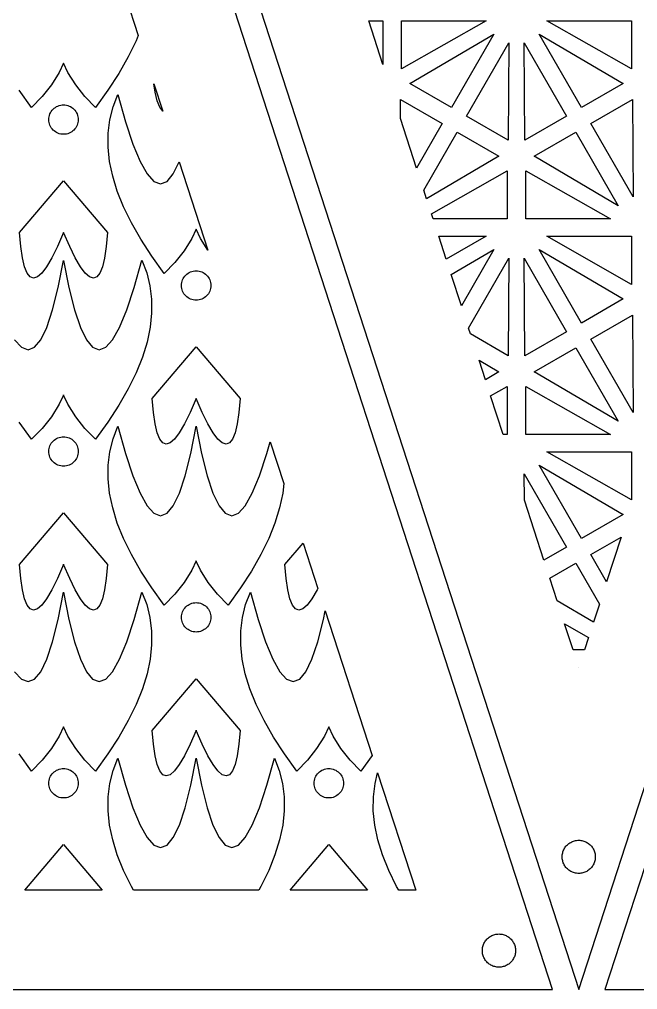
# Model space of a CAD drawing. Header units: metres. Extents: x 20 to 1108, y 20 to 251.
# Drawn here: x 887.2 to 961.8, y 20 to 137 of the extents above; entities that cross this region are included whole.
import ezdxf

# ---------------------------------------------------------------- set-up
doc = ezdxf.new("R2010")
doc.units = ezdxf.units.M

msp = doc.modelspace()

# ---------------------------------------------------------------- linework, layer by layer
for p, q in [((951.544, 20), (876.544, 250.826)), ((879.698, 250.826), (954.698, 20.0001)), ((954.698, 20.0001), (1029.7, 250.826)), ((1032.85, 250.826), (957.853, 20)), ((899.692, 140.751), (901.56, 135.003)), ((929.369, 136.786), (931.082, 136.786)), ((931.082, 131.518), (929.369, 136.786)), ((931.082, 136.786), (931.082, 131.518)), ((933.314, 136.786), (943.542, 136.786)), ((943.542, 136.786), (933.314, 130.992)), ((933.314, 130.992), (933.314, 136.786)), ((950.855, 136.786), (961.082, 136.786)), ((961.082, 130.992), (950.855, 136.786)), ((961.082, 136.786), (961.082, 130.992)), ((901.56, 135.003), (901.302, 134.359)), ((934.329, 129.234), (944.462, 135.193)), ((944.462, 135.193), (939.348, 126.336)), ((949.935, 135.193), (960.066, 129.234)), ((955.048, 126.336), (949.935, 135.193)), ((901.302, 134.359), (900.358, 132.43)), ((941.165, 125.287), (946.278, 134.145)), ((946.278, 134.145), (946.183, 122.392)), ((948.118, 134.145), (953.232, 125.287)), ((948.214, 122.392), (948.118, 134.145)), ((900.358, 132.43), (899.225, 130.448)), ((892.539, 131.667), (892.011, 130.561)), ((892.543, 131.674), (892.539, 131.682)), ((892.539, 131.682), (892.539, 131.667)), ((892.548, 131.685), (892.543, 131.674)), ((892.548, 131.664), (892.548, 131.685)), ((893.076, 130.561), (892.548, 131.664)), ((892.011, 130.561), (891.08, 129.064)), ((894.007, 129.065), (893.076, 130.561)), ((899.225, 130.448), (897.9, 128.414)), ((891.08, 129.064), (889.975, 127.654)), ((895.112, 127.654), (894.007, 129.065)), ((903.597, 128.193), (903.452, 129.178)), ((903.452, 129.178), (904.515, 125.909)), ((939.348, 126.336), (934.329, 129.234)), ((960.066, 129.234), (955.048, 126.336)), ((888.698, 126.333), (887.186, 128.415)), ((889.975, 127.654), (888.698, 126.333)), ((896.39, 126.333), (895.112, 127.654)), ((897.9, 128.414), (896.39, 126.333)), ((898.514, 126.412), (899.089, 127.914)), ((899.089, 127.914), (900.009, 124.625)), ((903.852, 127.123), (903.597, 128.193)), ((891.42, 126.244), (891.559, 126.347)), ((891.559, 126.347), (891.708, 126.437)), ((891.708, 126.437), (891.865, 126.511)), ((891.865, 126.511), (892.029, 126.57)), ((892.029, 126.57), (892.199, 126.613)), ((892.199, 126.613), (892.37, 126.638)), ((892.37, 126.638), (892.544, 126.647)), ((892.544, 126.647), (892.718, 126.638)), ((892.718, 126.638), (892.89, 126.613)), ((892.89, 126.613), (893.059, 126.57)), ((893.059, 126.57), (893.222, 126.511)), ((893.222, 126.511), (893.379, 126.437)), ((893.379, 126.437), (893.529, 126.347)), ((893.529, 126.347), (893.668, 126.244)), ((898.125, 124.845), (898.514, 126.412)), ((904.158, 126.36), (903.852, 127.123)), ((904.515, 125.909), (904.158, 126.36)), ((933.195, 125.013), (933.214, 127.3)), ((933.214, 127.3), (938.231, 124.403)), ((956.164, 124.403), (961.183, 127.3)), ((961.183, 127.3), (961.278, 115.547)), ((890.779, 125.048), (890.806, 125.22)), ((890.806, 125.22), (890.848, 125.388)), ((890.848, 125.388), (890.906, 125.552)), ((890.906, 125.552), (890.98, 125.709)), ((890.98, 125.709), (891.069, 125.858)), ((891.069, 125.858), (891.174, 125.999)), ((891.174, 125.999), (891.29, 126.127)), ((891.29, 126.127), (891.42, 126.244)), ((893.668, 126.244), (893.797, 126.127)), ((893.797, 126.127), (893.914, 125.999)), ((893.914, 125.999), (894.018, 125.858)), ((894.018, 125.858), (894.106, 125.709)), ((894.106, 125.709), (894.182, 125.552)), ((894.182, 125.552), (894.24, 125.388)), ((894.24, 125.388), (894.282, 125.219)), ((894.282, 125.219), (894.309, 125.047)), ((946.183, 122.392), (941.165, 125.287)), ((953.232, 125.287), (948.214, 122.392)), ((890.771, 124.874), (890.779, 125.048)), ((890.779, 124.7), (890.771, 124.874)), ((890.805, 124.528), (890.779, 124.7)), ((890.848, 124.359), (890.805, 124.528)), ((890.906, 124.196), (890.848, 124.359)), ((890.98, 124.037), (890.906, 124.196)), ((891.069, 123.889), (890.98, 124.037)), ((894.106, 124.037), (894.017, 123.888)), ((894.182, 124.195), (894.106, 124.037)), ((894.24, 124.359), (894.182, 124.195)), ((894.282, 124.527), (894.24, 124.359)), ((894.308, 124.699), (894.282, 124.527)), ((894.316, 124.874), (894.308, 124.699)), ((894.309, 125.047), (894.316, 124.874)), ((897.926, 123.228), (898.125, 124.845)), ((900.009, 124.625), (900.907, 121.925)), ((935.136, 119.041), (933.195, 125.013)), ((938.231, 124.403), (935.136, 119.041)), ((961.278, 115.547), (956.164, 124.403)), ((891.174, 123.749), (891.069, 123.889)), ((891.29, 123.62), (891.174, 123.749)), ((891.42, 123.503), (891.29, 123.62)), ((891.559, 123.4), (891.42, 123.503)), ((891.708, 123.31), (891.559, 123.4)), ((891.865, 123.235), (891.708, 123.31)), ((892.029, 123.177), (891.865, 123.235)), ((892.197, 123.135), (892.029, 123.177)), ((892.37, 123.11), (892.197, 123.135)), ((892.544, 123.101), (892.37, 123.11)), ((892.717, 123.109), (892.544, 123.101)), ((892.889, 123.135), (892.717, 123.109)), ((893.059, 123.177), (892.889, 123.135)), ((893.222, 123.235), (893.059, 123.177)), ((893.379, 123.31), (893.222, 123.235)), ((893.529, 123.4), (893.379, 123.31)), ((893.668, 123.503), (893.529, 123.4)), ((893.797, 123.619), (893.668, 123.503)), ((893.914, 123.749), (893.797, 123.619)), ((894.017, 123.888), (893.914, 123.749)), ((897.917, 121.558), (897.926, 123.228)), ((936.008, 116.357), (940.049, 123.355)), ((940.049, 123.355), (945.066, 120.457)), ((949.33, 120.457), (954.349, 123.355)), ((954.349, 123.355), (959.462, 114.497)), ((900.907, 121.925), (901.78, 119.825)), ((898.1, 119.836), (897.917, 121.558)), ((898.471, 118.063), (898.1, 119.836)), ((901.78, 119.825), (902.63, 118.324)), ((905.788, 118.324), (906.5, 119.797)), ((906.5, 119.797), (909.967, 109.129)), ((945.066, 120.457), (936.343, 115.325)), ((959.462, 114.497), (949.33, 120.457)), ((902.63, 118.324), (903.455, 117.424)), ((905.035, 117.424), (905.788, 118.324)), ((936.932, 113.515), (946.082, 118.698)), ((946.082, 118.698), (946.082, 112.904)), ((948.314, 112.904), (948.314, 118.698)), ((948.314, 118.698), (958.542, 112.904)), ((887.248, 111.249), (892.544, 117.475)), ((892.544, 117.475), (897.839, 111.249)), ((899.033, 116.238), (898.471, 118.063)), ((903.455, 117.424), (904.258, 117.123)), ((904.258, 117.123), (905.035, 117.424)), ((899.785, 114.359), (899.033, 116.238)), ((936.343, 115.325), (936.008, 116.357)), ((900.729, 112.431), (899.785, 114.359)), ((937.129, 112.904), (936.932, 113.515)), ((901.862, 110.448), (900.729, 112.431)), ((946.082, 112.904), (937.129, 112.904)), ((958.542, 112.904), (948.314, 112.904)), ((887.395, 109.568), (887.248, 111.249)), ((892.539, 111.249), (891.805, 109.569)), ((892.543, 111.259), (892.539, 111.268)), ((892.539, 111.268), (892.539, 111.249)), ((892.548, 111.269), (892.543, 111.259)), ((892.548, 111.248), (892.548, 111.269)), ((893.283, 109.569), (892.548, 111.248)), ((897.839, 111.249), (897.691, 109.568)), ((908.539, 111.668), (908.011, 110.561)), ((908.543, 111.674), (908.539, 111.682)), ((908.539, 111.682), (908.539, 111.668)), ((908.548, 111.686), (908.543, 111.674)), ((908.548, 111.664), (908.548, 111.686)), ((909.076, 110.561), (908.548, 111.664)), ((903.186, 108.415), (901.862, 110.448)), ((908.011, 110.561), (907.08, 109.063)), ((909.967, 109.129), (909.076, 110.561)), ((937.812, 110.807), (943.542, 110.807)), ((938.702, 108.065), (937.812, 110.807)), ((943.542, 110.807), (938.702, 108.065)), ((950.855, 110.807), (961.082, 110.807)), ((961.082, 105.012), (950.855, 110.807)), ((961.082, 110.807), (961.082, 105.012)), ((887.597, 108.193), (887.395, 109.568)), ((891.805, 109.569), (891.123, 108.194)), ((893.965, 108.194), (893.283, 109.569)), ((897.691, 109.568), (897.49, 108.192)), ((907.08, 109.063), (905.975, 107.653)), ((939.313, 106.185), (944.462, 109.213)), ((944.462, 109.213), (940.537, 102.415)), ((949.935, 109.213), (960.066, 103.252)), ((955.048, 100.356), (949.935, 109.213)), ((887.852, 107.123), (887.597, 108.193)), ((891.123, 108.194), (890.494, 107.123)), ((891.894, 104.625), (892.544, 107.904)), ((892.544, 107.904), (893.193, 104.626)), ((894.593, 107.124), (893.965, 108.194)), ((897.49, 108.192), (897.235, 107.122)), ((901.079, 104.625), (901.998, 107.914)), ((901.998, 107.914), (902.573, 106.411)), ((904.698, 106.333), (903.186, 108.415)), ((905.975, 107.653), (904.698, 106.333)), ((941.41, 99.7306), (946.278, 108.163)), ((946.278, 108.163), (946.183, 96.4103)), ((948.118, 108.163), (953.232, 99.3068)), ((948.214, 96.4103), (948.118, 108.163)), ((888.159, 106.36), (887.852, 107.123)), ((890.494, 107.123), (889.92, 106.36)), ((895.167, 106.36), (894.593, 107.124)), ((897.235, 107.122), (896.929, 106.36)), ((907.559, 106.347), (907.708, 106.437)), ((907.708, 106.437), (907.865, 106.511)), ((907.865, 106.511), (908.029, 106.57)), ((908.029, 106.57), (908.198, 106.612)), ((908.198, 106.612), (908.37, 106.639)), ((908.37, 106.639), (908.543, 106.646)), ((908.543, 106.646), (908.718, 106.638)), ((908.718, 106.638), (908.89, 106.612)), ((908.89, 106.612), (909.058, 106.57)), ((909.058, 106.57), (909.222, 106.511)), ((909.222, 106.511), (909.379, 106.437)), ((909.379, 106.437), (909.528, 106.347)), ((888.52, 105.902), (888.159, 106.36)), ((888.933, 105.75), (888.52, 105.902)), ((889.399, 105.902), (888.933, 105.75)), ((889.92, 106.36), (889.399, 105.902)), ((895.688, 105.902), (895.167, 106.36)), ((896.155, 105.75), (895.688, 105.902)), ((896.567, 105.902), (896.155, 105.75)), ((896.929, 106.36), (896.567, 105.902)), ((902.573, 106.411), (902.963, 104.845)), ((906.805, 105.221), (906.848, 105.389)), ((906.848, 105.389), (906.906, 105.552)), ((906.906, 105.552), (906.98, 105.709)), ((906.98, 105.709), (907.069, 105.858)), ((907.069, 105.858), (907.173, 105.998)), ((907.173, 105.998), (907.29, 106.127)), ((907.29, 106.127), (907.419, 106.244)), ((907.419, 106.244), (907.559, 106.347)), ((909.528, 106.347), (909.668, 106.244)), ((909.668, 106.244), (909.797, 106.127)), ((909.797, 106.127), (909.914, 105.998)), ((909.914, 105.998), (910.018, 105.858)), ((910.018, 105.858), (910.106, 105.709)), ((910.106, 105.709), (910.181, 105.552)), ((910.181, 105.552), (910.239, 105.389)), ((910.239, 105.389), (910.282, 105.219)), ((940.537, 102.415), (939.313, 106.185)), ((891.217, 101.925), (891.894, 104.625)), ((893.193, 104.626), (893.871, 101.926)), ((900.181, 101.925), (901.079, 104.625)), ((902.963, 104.845), (903.161, 103.227)), ((906.771, 104.874), (906.779, 105.048)), ((906.779, 104.699), (906.771, 104.874)), ((906.779, 105.048), (906.805, 105.221)), ((906.805, 104.528), (906.779, 104.699)), ((906.848, 104.359), (906.805, 104.528)), ((906.906, 104.195), (906.848, 104.359)), ((906.98, 104.037), (906.906, 104.195)), ((910.181, 104.195), (910.106, 104.037)), ((910.239, 104.359), (910.181, 104.195)), ((910.282, 104.527), (910.239, 104.359)), ((910.282, 105.219), (910.308, 105.047)), ((910.308, 104.699), (910.282, 104.527)), ((910.308, 105.047), (910.316, 104.874)), ((910.316, 104.874), (910.308, 104.699)), ((903.161, 103.227), (903.17, 101.557)), ((907.069, 103.889), (906.98, 104.037)), ((907.173, 103.749), (907.069, 103.889)), ((907.29, 103.62), (907.173, 103.749)), ((907.419, 103.503), (907.29, 103.62)), ((907.559, 103.399), (907.419, 103.503)), ((907.708, 103.31), (907.559, 103.399)), ((907.865, 103.235), (907.708, 103.31)), ((908.029, 103.177), (907.865, 103.235)), ((908.197, 103.135), (908.029, 103.177)), ((908.369, 103.109), (908.197, 103.135)), ((908.543, 103.101), (908.369, 103.109)), ((908.717, 103.109), (908.543, 103.101)), ((908.889, 103.135), (908.717, 103.109)), ((909.058, 103.177), (908.889, 103.135)), ((909.222, 103.235), (909.058, 103.177)), ((909.379, 103.31), (909.222, 103.235)), ((909.528, 103.399), (909.379, 103.31)), ((909.668, 103.503), (909.528, 103.399)), ((909.797, 103.619), (909.668, 103.503)), ((909.914, 103.749), (909.797, 103.619)), ((910.017, 103.888), (909.914, 103.749)), ((910.106, 104.037), (910.017, 103.888)), ((960.066, 103.252), (955.048, 100.356)), ((890.515, 99.8252), (891.217, 101.925)), ((893.871, 101.926), (894.573, 99.8262)), ((899.307, 99.8252), (900.181, 101.925)), ((903.17, 101.557), (902.988, 99.8359)), ((956.164, 98.423), (961.183, 101.319)), ((961.183, 101.319), (961.278, 89.5665)), ((889.788, 98.3242), (890.515, 99.8252)), ((894.573, 99.8262), (895.3, 98.3242)), ((898.457, 98.3242), (899.307, 99.8252)), ((902.988, 99.8359), (902.616, 98.0625)), ((941.636, 99.0343), (941.41, 99.7306)), ((886.63, 98.3242), (887.455, 97.4238)), ((889.035, 97.4238), (889.788, 98.3242)), ((895.3, 98.3242), (896.052, 97.4238)), ((897.632, 97.4238), (898.457, 98.3242)), ((946.183, 96.4103), (941.636, 99.0343)), ((953.232, 99.3068), (948.214, 96.4103)), ((961.278, 89.5665), (956.164, 98.423)), ((887.455, 97.4238), (888.258, 97.123)), ((888.258, 97.123), (889.035, 97.4238)), ((896.052, 97.4238), (896.829, 97.123)), ((896.829, 97.123), (897.632, 97.4238)), ((902.616, 98.0625), (902.055, 96.2373)), ((903.247, 91.249), (908.543, 97.4746)), ((908.543, 97.4746), (913.839, 91.249)), ((949.33, 94.4767), (954.349, 97.3732)), ((954.349, 97.3732), (959.462, 88.5167)), ((902.055, 96.2373), (901.302, 94.3594)), ((942.667, 95.8624), (945.066, 94.4767)), ((943.43, 93.5128), (942.667, 95.8624)), ((901.302, 94.3594), (900.358, 92.4307)), ((945.066, 94.4767), (943.43, 93.5128)), ((959.462, 88.5167), (949.33, 94.4767)), ((900.358, 92.4307), (899.225, 90.4482)), ((944.061, 91.5724), (946.082, 92.7169)), ((946.082, 92.7169), (946.082, 86.923)), ((948.314, 86.923), (948.314, 92.7169)), ((948.314, 92.7169), (958.542, 86.923)), ((892.539, 91.668), (892.011, 90.5605)), ((892.543, 91.6738), (892.539, 91.6816)), ((892.539, 91.6816), (892.539, 91.668)), ((892.548, 91.6855), (892.543, 91.6738)), ((892.548, 91.6641), (892.548, 91.6855)), ((893.076, 90.5605), (892.548, 91.6641)), ((903.395, 89.5684), (903.247, 91.249)), ((908.539, 91.249), (907.805, 89.5693)), ((908.543, 91.2588), (908.539, 91.2676)), ((908.539, 91.2676), (908.539, 91.249)), ((908.548, 91.2686), (908.543, 91.2588)), ((908.548, 91.248), (908.548, 91.2686)), ((909.282, 89.5693), (908.548, 91.248)), ((913.839, 91.249), (913.691, 89.5684)), ((945.571, 86.923), (944.061, 91.5724)), ((892.011, 90.5605), (891.08, 89.0635)), ((894.007, 89.0645), (893.076, 90.5605)), ((899.225, 90.4482), (897.9, 88.4141)), ((891.08, 89.0635), (889.975, 87.6533)), ((895.112, 87.6543), (894.007, 89.0645)), ((903.597, 88.1934), (903.395, 89.5684)), ((907.805, 89.5693), (907.122, 88.1943)), ((909.964, 88.1943), (909.282, 89.5693)), ((913.691, 89.5684), (913.489, 88.1924)), ((888.698, 86.333), (887.186, 88.415)), ((897.9, 88.4141), (896.39, 86.333)), ((898.514, 86.4121), (899.089, 87.9141)), ((899.089, 87.9141), (900.009, 84.625)), ((903.852, 87.123), (903.597, 88.1934)), ((907.122, 88.1943), (906.494, 87.123)), ((907.894, 84.625), (908.543, 87.9043)), ((908.543, 87.9043), (909.192, 84.626)), ((910.593, 87.124), (909.964, 88.1943)), ((913.489, 88.1924), (913.235, 87.1221)), ((889.975, 87.6533), (888.698, 86.333)), ((891.865, 86.5107), (892.029, 86.5703)), ((892.029, 86.5703), (892.199, 86.6123)), ((892.199, 86.6123), (892.37, 86.6387)), ((892.37, 86.6387), (892.544, 86.6465)), ((892.544, 86.6465), (892.718, 86.6377)), ((892.718, 86.6377), (892.89, 86.6123)), ((892.89, 86.6123), (893.059, 86.5703)), ((893.059, 86.5703), (893.222, 86.5107)), ((896.39, 86.333), (895.112, 87.6543)), ((904.158, 86.3604), (903.852, 87.123)), ((906.494, 87.123), (905.92, 86.3604)), ((911.167, 86.3604), (910.593, 87.124)), ((913.235, 87.1221), (912.929, 86.3604)), ((946.082, 86.923), (945.571, 86.923)), ((958.542, 86.923), (948.314, 86.923)), ((890.806, 85.2207), (890.848, 85.3887)), ((890.848, 85.3887), (890.906, 85.5518)), ((890.906, 85.5518), (890.98, 85.709)), ((890.98, 85.709), (891.069, 85.8584)), ((891.069, 85.8584), (891.174, 85.998)), ((891.174, 85.998), (891.29, 86.127)), ((891.29, 86.127), (891.42, 86.2441)), ((891.42, 86.2441), (891.559, 86.3467)), ((891.559, 86.3467), (891.708, 86.4365)), ((891.708, 86.4365), (891.865, 86.5107)), ((893.222, 86.5107), (893.379, 86.4365)), ((893.379, 86.4365), (893.529, 86.3467)), ((893.529, 86.3467), (893.668, 86.2441)), ((893.668, 86.2441), (893.797, 86.127)), ((893.797, 86.127), (893.914, 85.998)), ((893.914, 85.998), (894.018, 85.8584)), ((894.018, 85.8584), (894.106, 85.709)), ((894.106, 85.709), (894.182, 85.5518)), ((894.182, 85.5518), (894.24, 85.3887)), ((894.24, 85.3887), (894.282, 85.2188)), ((898.125, 84.8447), (898.514, 86.4121)), ((904.52, 85.9023), (904.158, 86.3604)), ((904.932, 85.75), (904.52, 85.9023)), ((905.399, 85.9023), (904.932, 85.75)), ((905.92, 86.3604), (905.399, 85.9023)), ((911.687, 85.9023), (911.167, 86.3604)), ((912.155, 85.75), (911.687, 85.9023)), ((912.566, 85.9023), (912.155, 85.75)), ((912.929, 86.3604), (912.566, 85.9023)), ((917.079, 84.625), (917.472, 86.0312)), ((917.472, 86.0312), (919.109, 80.9893)), ((890.771, 84.874), (890.779, 85.0479)), ((890.779, 84.6992), (890.771, 84.874)), ((890.779, 85.0479), (890.806, 85.2207)), ((890.805, 84.5283), (890.779, 84.6992)), ((890.848, 84.3594), (890.805, 84.5283)), ((890.906, 84.1953), (890.848, 84.3594)), ((894.24, 84.3594), (894.182, 84.1953)), ((894.282, 84.5273), (894.24, 84.3594)), ((894.282, 85.2188), (894.309, 85.0469)), ((894.308, 84.6992), (894.282, 84.5273)), ((894.316, 84.874), (894.308, 84.6992)), ((894.309, 85.0469), (894.316, 84.874)), ((897.926, 83.2285), (898.125, 84.8447)), ((900.009, 84.625), (900.907, 81.9248)), ((907.217, 81.9248), (907.894, 84.625)), ((909.192, 84.626), (909.87, 81.9258)), ((916.18, 81.9248), (917.079, 84.625)), ((950.855, 84.8253), (961.082, 84.8253)), ((961.082, 79.0314), (950.855, 84.8253)), ((961.082, 84.8253), (961.082, 79.0314)), ((890.98, 84.0371), (890.906, 84.1953)), ((891.069, 83.8887), (890.98, 84.0371)), ((891.174, 83.749), (891.069, 83.8887)), ((891.29, 83.6201), (891.174, 83.749)), ((891.42, 83.5029), (891.29, 83.6201)), ((891.559, 83.3994), (891.42, 83.5029)), ((891.708, 83.3096), (891.559, 83.3994)), ((891.865, 83.2354), (891.708, 83.3096)), ((892.029, 83.1768), (891.865, 83.2354)), ((892.197, 83.1348), (892.029, 83.1768)), ((892.37, 83.1094), (892.197, 83.1348)), ((892.544, 83.1006), (892.37, 83.1094)), ((892.717, 83.1094), (892.544, 83.1006)), ((892.889, 83.1348), (892.717, 83.1094)), ((893.059, 83.1768), (892.889, 83.1348)), ((893.222, 83.2354), (893.059, 83.1768)), ((893.379, 83.3096), (893.222, 83.2354)), ((893.529, 83.3994), (893.379, 83.3096)), ((893.668, 83.5029), (893.529, 83.3994)), ((893.797, 83.6191), (893.668, 83.5029)), ((893.914, 83.749), (893.797, 83.6191)), ((894.017, 83.8877), (893.914, 83.749)), ((894.106, 84.0371), (894.017, 83.8877)), ((894.182, 84.1953), (894.106, 84.0371)), ((897.917, 81.5576), (897.926, 83.2285)), ((949.935, 83.2325), (960.066, 77.2726)), ((955.048, 74.3741), (949.935, 83.2325)), ((900.907, 81.9248), (901.78, 79.8252)), ((906.514, 79.8252), (907.217, 81.9248)), ((909.87, 81.9258), (910.573, 79.8262)), ((915.307, 79.8252), (916.18, 81.9248)), ((948.145, 79.004), (948.118, 82.1827)), ((948.118, 82.1827), (953.232, 73.3253)), ((898.1, 79.8359), (897.917, 81.5576)), ((919.109, 80.9893), (918.987, 79.8359)), ((898.471, 78.0635), (898.1, 79.8359)), ((901.78, 79.8252), (902.63, 78.3242)), ((905.788, 78.3242), (906.514, 79.8252)), ((910.573, 79.8262), (911.299, 78.3242)), ((914.457, 78.3242), (915.307, 79.8252)), ((918.987, 79.8359), (918.616, 78.0625)), ((950.501, 71.7491), (948.145, 79.004)), ((887.248, 71.249), (892.544, 77.4746)), ((892.544, 77.4746), (897.839, 71.249)), ((899.033, 76.2383), (898.471, 78.0635)), ((902.63, 78.3242), (903.455, 77.4238)), ((903.455, 77.4238), (904.258, 77.123)), ((904.258, 77.123), (905.035, 77.4238)), ((905.035, 77.4238), (905.788, 78.3242)), ((911.299, 78.3242), (912.052, 77.4238)), ((912.052, 77.4238), (912.829, 77.123)), ((912.829, 77.123), (913.632, 77.4238)), ((913.632, 77.4238), (914.457, 78.3242)), ((918.616, 78.0625), (918.054, 76.2373)), ((960.066, 77.2726), (955.048, 74.3741)), ((899.785, 74.3594), (899.033, 76.2383)), ((918.054, 76.2373), (917.302, 74.3594)), ((900.729, 72.4307), (899.785, 74.3594)), ((917.302, 74.3594), (916.357, 72.4307)), ((919.248, 71.249), (921.438, 73.8232)), ((921.438, 73.8232), (923.21, 68.3701)), ((956.164, 72.4425), (959.803, 74.5411)), ((959.803, 74.5411), (958.056, 69.1661)), ((953.232, 73.3253), (950.501, 71.7491)), ((901.862, 70.4482), (900.729, 72.4307)), ((908.539, 71.668), (908.011, 70.5605)), ((908.543, 71.6738), (908.539, 71.6816)), ((908.539, 71.6816), (908.539, 71.668)), ((908.548, 71.6855), (908.543, 71.6738)), ((908.548, 71.6641), (908.548, 71.6855)), ((909.076, 70.5605), (908.548, 71.6641)), ((916.357, 72.4307), (915.225, 70.4482)), ((951.207, 69.5792), (954.349, 71.3937)), ((954.349, 71.3937), (957.184, 66.4825)), ((958.056, 69.1661), (956.164, 72.4425)), ((887.395, 69.5684), (887.248, 71.249)), ((892.539, 71.249), (891.805, 69.5693)), ((892.543, 71.2588), (892.539, 71.2676)), ((892.539, 71.2676), (892.539, 71.249)), ((892.548, 71.2686), (892.543, 71.2588)), ((892.548, 71.248), (892.548, 71.2686)), ((893.283, 69.5693), (892.548, 71.248)), ((897.839, 71.249), (897.691, 69.5684)), ((903.186, 68.415), (901.862, 70.4482)), ((908.011, 70.5605), (907.08, 69.0635)), ((910.007, 69.0645), (909.076, 70.5605)), ((915.225, 70.4482), (913.9, 68.4141)), ((919.395, 69.5684), (919.248, 71.249)), ((887.597, 68.1934), (887.395, 69.5684)), ((891.805, 69.5693), (891.123, 68.1943)), ((893.965, 68.1943), (893.283, 69.5693)), ((897.691, 69.5684), (897.49, 68.1924)), ((907.08, 69.0635), (905.975, 67.6533)), ((911.112, 67.6543), (910.007, 69.0645)), ((919.597, 68.1934), (919.395, 69.5684)), ((952.085, 66.8751), (951.207, 69.5792)), ((887.852, 67.123), (887.597, 68.1934)), ((891.123, 68.1943), (890.494, 67.123)), ((891.894, 64.625), (892.544, 67.9043)), ((892.544, 67.9043), (893.193, 64.626)), ((894.593, 67.124), (893.965, 68.1943)), ((897.49, 68.1924), (897.235, 67.1221)), ((901.079, 64.625), (901.998, 67.9141)), ((901.998, 67.9141), (902.573, 66.4111)), ((904.698, 66.333), (903.186, 68.415)), ((913.9, 68.4141), (912.39, 66.333)), ((914.514, 66.4121), (915.09, 67.9141)), ((915.09, 67.9141), (916.009, 64.625)), ((919.852, 67.123), (919.597, 68.1934)), ((923.123, 68.1943), (922.494, 67.123)), ((923.21, 68.3701), (923.123, 68.1943)), ((888.159, 66.3604), (887.852, 67.123)), ((890.494, 67.123), (889.92, 66.3604)), ((895.167, 66.3604), (894.593, 67.124)), ((897.235, 67.1221), (896.929, 66.3604)), ((905.975, 67.6533), (904.698, 66.333)), ((912.39, 66.333), (911.112, 67.6543)), ((920.159, 66.3604), (919.852, 67.123)), ((922.494, 67.123), (921.92, 66.3604)), ((956.473, 64.2941), (952.085, 66.8751)), ((888.52, 65.9023), (888.159, 66.3604)), ((888.933, 65.75), (888.52, 65.9023)), ((889.399, 65.9023), (888.933, 65.75)), ((889.92, 66.3604), (889.399, 65.9023)), ((895.688, 65.9023), (895.167, 66.3604)), ((896.155, 65.75), (895.688, 65.9023)), ((896.567, 65.9023), (896.155, 65.75)), ((896.929, 66.3604), (896.567, 65.9023)), ((902.573, 66.4111), (902.963, 64.8447)), ((906.848, 65.3887), (906.906, 65.5518)), ((906.906, 65.5518), (906.98, 65.709)), ((906.98, 65.709), (907.069, 65.8584)), ((907.069, 65.8584), (907.173, 65.998)), ((907.173, 65.998), (907.29, 66.127)), ((907.29, 66.127), (907.419, 66.2441)), ((907.419, 66.2441), (907.559, 66.3467)), ((907.559, 66.3467), (907.708, 66.4365)), ((907.708, 66.4365), (907.865, 66.5107)), ((907.865, 66.5107), (908.029, 66.5703)), ((908.029, 66.5703), (908.198, 66.6123)), ((908.198, 66.6123), (908.37, 66.6387)), ((908.37, 66.6387), (908.543, 66.6465)), ((908.543, 66.6465), (908.718, 66.6377)), ((908.718, 66.6377), (908.89, 66.6123)), ((908.89, 66.6123), (909.058, 66.5703)), ((909.058, 66.5703), (909.222, 66.5107)), ((909.222, 66.5107), (909.379, 66.4365)), ((909.379, 66.4365), (909.528, 66.3467)), ((909.528, 66.3467), (909.668, 66.2441)), ((909.668, 66.2441), (909.797, 66.127)), ((909.797, 66.127), (909.914, 65.998)), ((909.914, 65.998), (910.018, 65.8584)), ((910.018, 65.8584), (910.106, 65.709)), ((910.106, 65.709), (910.181, 65.5518)), ((910.181, 65.5518), (910.239, 65.3887)), ((914.125, 64.8447), (914.514, 66.4121)), ((920.52, 65.9023), (920.159, 66.3604)), ((920.933, 65.75), (920.52, 65.9023)), ((921.399, 65.9023), (920.933, 65.75)), ((921.92, 66.3604), (921.399, 65.9023)), ((923.894, 64.625), (924.096, 65.6436)), ((924.096, 65.6436), (929.758, 48.2178)), ((957.184, 66.4825), (956.473, 64.2941)), ((891.217, 61.9248), (891.894, 64.625)), ((893.193, 64.626), (893.871, 61.9258)), ((900.181, 61.9248), (901.079, 64.625)), ((902.963, 64.8447), (903.161, 63.2266)), ((906.771, 64.874), (906.779, 65.0479)), ((906.779, 64.6992), (906.771, 64.874)), ((906.779, 65.0479), (906.805, 65.2207)), ((906.805, 64.5283), (906.779, 64.6992)), ((906.805, 65.2207), (906.848, 65.3887)), ((906.848, 64.3594), (906.805, 64.5283)), ((906.906, 64.1953), (906.848, 64.3594)), ((910.239, 64.3594), (910.181, 64.1953)), ((910.239, 65.3887), (910.282, 65.2188)), ((910.282, 64.5273), (910.239, 64.3594)), ((910.282, 65.2188), (910.308, 65.0469)), ((910.308, 64.6992), (910.282, 64.5273)), ((910.308, 65.0469), (910.316, 64.874)), ((910.316, 64.874), (910.308, 64.6992)), ((913.926, 63.2285), (914.125, 64.8447)), ((916.009, 64.625), (916.907, 61.9248)), ((923.217, 61.9248), (923.894, 64.625)), ((903.161, 63.2266), (903.17, 61.5566)), ((906.98, 64.0371), (906.906, 64.1953)), ((907.069, 63.8887), (906.98, 64.0371)), ((907.173, 63.749), (907.069, 63.8887)), ((907.29, 63.6201), (907.173, 63.749)), ((907.419, 63.5029), (907.29, 63.6201)), ((907.559, 63.3994), (907.419, 63.5029)), ((907.708, 63.3096), (907.559, 63.3994)), ((907.865, 63.2354), (907.708, 63.3096)), ((908.029, 63.1768), (907.865, 63.2354)), ((908.197, 63.1348), (908.029, 63.1768)), ((909.058, 63.1768), (908.889, 63.1348)), ((909.222, 63.2354), (909.058, 63.1768)), ((909.379, 63.3096), (909.222, 63.2354)), ((909.528, 63.3994), (909.379, 63.3096)), ((909.668, 63.5029), (909.528, 63.3994)), ((909.797, 63.6191), (909.668, 63.5029)), ((909.914, 63.749), (909.797, 63.6191)), ((910.017, 63.8877), (909.914, 63.749)), ((910.106, 64.0371), (910.017, 63.8877)), ((910.181, 64.1953), (910.106, 64.0371)), ((913.918, 61.5576), (913.926, 63.2285)), ((954.013, 60.9425), (952.991, 64.087)), ((952.991, 64.087), (955.875, 62.4532)), ((908.369, 63.1094), (908.197, 63.1348)), ((908.543, 63.1006), (908.369, 63.1094)), ((908.717, 63.1094), (908.543, 63.1006)), ((908.889, 63.1348), (908.717, 63.1094)), ((955.875, 62.4532), (955.384, 60.9425)), ((890.515, 59.8252), (891.217, 61.9248)), ((893.871, 61.9258), (894.573, 59.8262)), ((899.307, 59.8252), (900.181, 61.9248)), ((903.17, 61.5566), (902.988, 59.8359)), ((914.1, 59.8359), (913.918, 61.5576)), ((916.907, 61.9248), (917.78, 59.8252)), ((922.515, 59.8252), (923.217, 61.9248)), ((955.384, 60.9425), (954.013, 60.9425)), ((889.788, 58.3242), (890.515, 59.8252)), ((894.573, 59.8262), (895.3, 58.3242)), ((898.457, 58.3242), (899.307, 59.8252)), ((902.988, 59.8359), (902.616, 58.0625)), ((914.471, 58.0635), (914.1, 59.8359)), ((917.78, 59.8252), (918.63, 58.3242)), ((921.788, 58.3242), (922.515, 59.8252)), ((954.694, 58.8439), (954.702, 58.8439)), ((954.698, 58.8331), (954.694, 58.8439)), ((954.702, 58.8439), (954.698, 58.8331)), ((886.63, 58.3242), (887.455, 57.4238)), ((887.455, 57.4238), (888.258, 57.123)), ((888.258, 57.123), (889.035, 57.4238)), ((889.035, 57.4238), (889.788, 58.3242)), ((895.3, 58.3242), (896.052, 57.4238)), ((896.052, 57.4238), (896.829, 57.123)), ((896.829, 57.123), (897.632, 57.4238)), ((897.632, 57.4238), (898.457, 58.3242)), ((902.616, 58.0625), (902.055, 56.2373)), ((903.247, 51.249), (908.543, 57.4746)), ((908.543, 57.4746), (913.839, 51.249)), ((915.033, 56.2383), (914.471, 58.0635)), ((918.63, 58.3242), (919.455, 57.4238)), ((919.455, 57.4238), (920.258, 57.123)), ((920.258, 57.123), (921.035, 57.4238)), ((921.035, 57.4238), (921.788, 58.3242)), ((902.055, 56.2373), (901.302, 54.3594)), ((915.786, 54.3594), (915.033, 56.2383)), ((901.302, 54.3594), (900.358, 52.4307)), ((916.729, 52.4307), (915.786, 54.3594)), ((892.539, 51.668), (892.011, 50.5605)), ((892.543, 51.6738), (892.539, 51.6816)), ((892.539, 51.6816), (892.539, 51.668)), ((892.548, 51.6855), (892.543, 51.6738)), ((892.548, 51.6641), (892.548, 51.6855)), ((893.076, 50.5605), (892.548, 51.6641)), ((900.358, 52.4307), (899.225, 50.4482)), ((917.862, 50.4482), (916.729, 52.4307)), ((924.539, 51.668), (924.011, 50.5605)), ((924.543, 51.6738), (924.539, 51.6816)), ((924.539, 51.6816), (924.539, 51.668)), ((924.548, 51.6855), (924.543, 51.6738)), ((924.548, 51.6641), (924.548, 51.6855)), ((925.076, 50.5605), (924.548, 51.6641)), ((892.011, 50.5605), (891.08, 49.0635)), ((894.007, 49.0645), (893.076, 50.5605)), ((899.225, 50.4482), (897.9, 48.4141)), ((903.395, 49.5684), (903.247, 51.249)), ((908.539, 51.249), (907.805, 49.5693)), ((908.543, 51.2588), (908.539, 51.2676)), ((908.539, 51.2676), (908.539, 51.249)), ((908.548, 51.2686), (908.543, 51.2588)), ((908.548, 51.248), (908.548, 51.2686)), ((909.282, 49.5693), (908.548, 51.248)), ((913.839, 51.249), (913.691, 49.5684)), ((919.186, 48.415), (917.862, 50.4482)), ((924.011, 50.5605), (923.08, 49.0635)), ((926.007, 49.0645), (925.076, 50.5605)), ((903.597, 48.1934), (903.395, 49.5684)), ((907.805, 49.5693), (907.122, 48.1943)), ((909.964, 48.1943), (909.282, 49.5693)), ((913.691, 49.5684), (913.489, 48.1924)), ((888.698, 46.333), (887.186, 48.415)), ((891.08, 49.0635), (889.975, 47.6533)), ((895.112, 47.6543), (894.007, 49.0645)), ((897.9, 48.4141), (896.39, 46.333)), ((903.852, 47.123), (903.597, 48.1934)), ((907.122, 48.1943), (906.494, 47.123)), ((910.593, 47.124), (909.964, 48.1943)), ((913.489, 48.1924), (913.235, 47.1221)), ((920.698, 46.333), (919.186, 48.415)), ((923.08, 49.0635), (921.975, 47.6533)), ((927.112, 47.6543), (926.007, 49.0645)), ((929.758, 48.2178), (928.39, 46.333)), ((889.975, 47.6533), (888.698, 46.333)), ((896.39, 46.333), (895.112, 47.6543)), ((898.514, 46.4121), (899.089, 47.9141)), ((899.089, 47.9141), (900.009, 44.625)), ((904.158, 46.3604), (903.852, 47.123)), ((906.494, 47.123), (905.92, 46.3604)), ((907.894, 44.625), (908.543, 47.9043)), ((908.543, 47.9043), (909.192, 44.626)), ((911.167, 46.3604), (910.593, 47.124)), ((913.235, 47.1221), (912.929, 46.3604)), ((917.079, 44.625), (917.998, 47.9141)), ((917.998, 47.9141), (918.573, 46.4111)), ((921.975, 47.6533), (920.698, 46.333)), ((928.39, 46.333), (927.112, 47.6543)), ((890.906, 45.5518), (890.98, 45.709)), ((890.98, 45.709), (891.069, 45.8584)), ((891.069, 45.8584), (891.174, 45.998)), ((891.174, 45.998), (891.29, 46.127)), ((891.29, 46.127), (891.42, 46.2441)), ((891.42, 46.2441), (891.559, 46.3467)), ((891.559, 46.3467), (891.708, 46.4365)), ((891.708, 46.4365), (891.865, 46.5107)), ((891.865, 46.5107), (892.029, 46.5703)), ((892.029, 46.5703), (892.199, 46.6123)), ((892.199, 46.6123), (892.37, 46.6387)), ((892.37, 46.6387), (892.544, 46.6465)), ((892.544, 46.6465), (892.718, 46.6377)), ((892.718, 46.6377), (892.89, 46.6123)), ((892.89, 46.6123), (893.059, 46.5703)), ((893.059, 46.5703), (893.222, 46.5107)), ((893.222, 46.5107), (893.379, 46.4365)), ((893.379, 46.4365), (893.529, 46.3467)), ((893.529, 46.3467), (893.668, 46.2441)), ((893.668, 46.2441), (893.797, 46.127)), ((893.797, 46.127), (893.914, 45.998)), ((893.914, 45.998), (894.018, 45.8584)), ((894.018, 45.8584), (894.106, 45.709)), ((894.106, 45.709), (894.182, 45.5518)), ((898.125, 44.8447), (898.514, 46.4121)), ((904.52, 45.9023), (904.158, 46.3604)), ((904.932, 45.75), (904.52, 45.9023)), ((905.399, 45.9023), (904.932, 45.75)), ((905.92, 46.3604), (905.399, 45.9023)), ((911.687, 45.9023), (911.167, 46.3604)), ((912.155, 45.75), (911.687, 45.9023)), ((912.566, 45.9023), (912.155, 45.75)), ((912.929, 46.3604), (912.566, 45.9023)), ((918.573, 46.4111), (918.962, 44.8447)), ((922.906, 45.5518), (922.98, 45.709)), ((922.98, 45.709), (923.07, 45.8584)), ((923.07, 45.8584), (923.174, 45.998)), ((923.174, 45.998), (923.29, 46.127)), ((923.29, 46.127), (923.42, 46.2441)), ((923.42, 46.2441), (923.559, 46.3467)), ((923.559, 46.3467), (923.708, 46.4365)), ((923.708, 46.4365), (923.866, 46.5107)), ((923.866, 46.5107), (924.029, 46.5703)), ((924.029, 46.5703), (924.199, 46.6123)), ((924.199, 46.6123), (924.37, 46.6387)), ((924.37, 46.6387), (924.544, 46.6465)), ((924.544, 46.6465), (924.718, 46.6377)), ((924.718, 46.6377), (924.89, 46.6123)), ((924.89, 46.6123), (925.059, 46.5703)), ((925.059, 46.5703), (925.222, 46.5107)), ((925.222, 46.5107), (925.379, 46.4365)), ((925.379, 46.4365), (925.529, 46.3467)), ((925.529, 46.3467), (925.668, 46.2441)), ((925.668, 46.2441), (925.798, 46.127)), ((925.798, 46.127), (925.914, 45.998)), ((925.914, 45.998), (926.018, 45.8584)), ((926.018, 45.8584), (926.107, 45.709)), ((926.107, 45.709), (926.182, 45.5518)), ((930.125, 44.8447), (930.44, 46.1172)), ((930.44, 46.1172), (935.027, 32)), ((890.771, 44.874), (890.779, 45.0479)), ((890.779, 44.6992), (890.771, 44.874)), ((890.779, 45.0479), (890.806, 45.2207)), ((890.805, 44.5283), (890.779, 44.6992)), ((890.848, 44.3594), (890.805, 44.5283)), ((890.806, 45.2207), (890.848, 45.3887)), ((890.848, 45.3887), (890.906, 45.5518)), ((894.182, 45.5518), (894.24, 45.3887)), ((894.24, 45.3887), (894.282, 45.2188)), ((894.282, 44.5273), (894.24, 44.3594)), ((894.282, 45.2188), (894.309, 45.0469)), ((894.308, 44.6992), (894.282, 44.5273)), ((894.316, 44.874), (894.308, 44.6992)), ((894.309, 45.0469), (894.316, 44.874)), ((897.926, 43.2285), (898.125, 44.8447)), ((900.009, 44.625), (900.907, 41.9248)), ((907.217, 41.9248), (907.894, 44.625)), ((909.192, 44.626), (909.87, 41.9258)), ((916.18, 41.9248), (917.079, 44.625)), ((918.962, 44.8447), (919.161, 43.2266)), ((922.771, 44.874), (922.78, 45.0479)), ((922.779, 44.6992), (922.771, 44.874)), ((922.805, 44.5283), (922.779, 44.6992)), ((922.78, 45.0479), (922.806, 45.2207)), ((922.848, 44.3594), (922.805, 44.5283)), ((922.806, 45.2207), (922.848, 45.3887)), ((922.848, 45.3887), (922.906, 45.5518)), ((926.182, 45.5518), (926.24, 45.3887)), ((926.24, 45.3887), (926.283, 45.2188)), ((926.282, 44.5273), (926.24, 44.3594)), ((926.308, 44.6992), (926.282, 44.5273)), ((926.283, 45.2188), (926.309, 45.0469)), ((926.316, 44.874), (926.308, 44.6992)), ((926.309, 45.0469), (926.316, 44.874)), ((929.926, 43.2285), (930.125, 44.8447)), ((890.906, 44.1953), (890.848, 44.3594)), ((890.98, 44.0371), (890.906, 44.1953)), ((891.069, 43.8887), (890.98, 44.0371)), ((891.174, 43.749), (891.069, 43.8887)), ((891.29, 43.6201), (891.174, 43.749)), ((891.42, 43.5029), (891.29, 43.6201)), ((891.559, 43.3994), (891.42, 43.5029)), ((891.708, 43.3096), (891.559, 43.3994)), ((891.865, 43.2354), (891.708, 43.3096)), ((893.379, 43.3096), (893.222, 43.2354)), ((893.529, 43.3994), (893.379, 43.3096)), ((893.668, 43.5029), (893.529, 43.3994)), ((893.797, 43.6191), (893.668, 43.5029)), ((893.914, 43.749), (893.797, 43.6191)), ((894.017, 43.8877), (893.914, 43.749)), ((894.106, 44.0371), (894.017, 43.8877)), ((894.182, 44.1953), (894.106, 44.0371)), ((894.24, 44.3594), (894.182, 44.1953)), ((922.906, 44.1953), (922.848, 44.3594)), ((922.98, 44.0371), (922.906, 44.1953)), ((923.07, 43.8887), (922.98, 44.0371)), ((923.174, 43.749), (923.07, 43.8887)), ((923.29, 43.6201), (923.174, 43.749)), ((923.42, 43.5029), (923.29, 43.6201)), ((923.559, 43.3994), (923.42, 43.5029)), ((923.708, 43.3096), (923.559, 43.3994)), ((923.866, 43.2354), (923.708, 43.3096)), ((925.379, 43.3096), (925.222, 43.2354)), ((925.529, 43.3994), (925.379, 43.3096)), ((925.668, 43.5029), (925.529, 43.3994)), ((925.797, 43.6191), (925.668, 43.5029)), ((925.914, 43.749), (925.797, 43.6191)), ((926.018, 43.8877), (925.914, 43.749)), ((926.107, 44.0371), (926.018, 43.8877)), ((926.182, 44.1953), (926.107, 44.0371)), ((926.24, 44.3594), (926.182, 44.1953)), ((892.029, 43.1768), (891.865, 43.2354)), ((892.197, 43.1348), (892.029, 43.1768)), ((892.37, 43.1094), (892.197, 43.1348)), ((892.544, 43.1006), (892.37, 43.1094)), ((892.717, 43.1094), (892.544, 43.1006)), ((892.889, 43.1348), (892.717, 43.1094)), ((893.059, 43.1768), (892.889, 43.1348)), ((893.222, 43.2354), (893.059, 43.1768)), ((897.917, 41.5576), (897.926, 43.2285)), ((919.161, 43.2266), (919.17, 41.5566)), ((924.029, 43.1768), (923.866, 43.2354)), ((924.197, 43.1348), (924.029, 43.1768)), ((924.37, 43.1094), (924.197, 43.1348)), ((924.544, 43.1006), (924.37, 43.1094)), ((924.717, 43.1094), (924.544, 43.1006)), ((924.889, 43.1348), (924.717, 43.1094)), ((925.059, 43.1768), (924.889, 43.1348)), ((925.222, 43.2354), (925.059, 43.1768)), ((929.917, 41.5576), (929.926, 43.2285)), ((898.1, 39.8359), (897.917, 41.5576)), ((900.907, 41.9248), (901.78, 39.8252)), ((906.514, 39.8252), (907.217, 41.9248)), ((909.87, 41.9258), (910.573, 39.8262)), ((915.307, 39.8252), (916.18, 41.9248)), ((919.17, 41.5566), (918.987, 39.8359)), ((930.1, 39.8359), (929.917, 41.5576)), ((898.471, 38.0635), (898.1, 39.8359)), ((901.78, 39.8252), (902.63, 38.3242)), ((905.788, 38.3242), (906.514, 39.8252)), ((910.573, 39.8262), (911.299, 38.3242)), ((914.457, 38.3242), (915.307, 39.8252)), ((918.987, 39.8359), (918.616, 38.0625)), ((930.471, 38.0635), (930.1, 39.8359)), ((887.887, 32), (892.544, 37.4746)), ((892.544, 37.4746), (897.2, 32)), ((899.033, 36.2383), (898.471, 38.0635)), ((902.63, 38.3242), (903.455, 37.4238)), ((905.035, 37.4238), (905.788, 38.3242)), ((911.299, 38.3242), (912.052, 37.4238)), ((913.632, 37.4238), (914.457, 38.3242)), ((918.616, 38.0625), (918.054, 36.2373)), ((919.887, 32), (924.544, 37.4746)), ((924.544, 37.4746), (929.201, 32)), ((931.033, 36.2383), (930.471, 38.0635)), ((953.24, 37.3693), (953.329, 37.4581)), ((953.329, 37.4581), (953.424, 37.5411)), ((953.424, 37.5411), (953.523, 37.6183)), ((953.523, 37.6183), (953.627, 37.6886)), ((953.627, 37.6886), (953.734, 37.7521)), ((953.734, 37.7521), (953.847, 37.8097)), ((953.847, 37.8097), (953.962, 37.8595)), ((953.962, 37.8595), (954.08, 37.9025)), ((954.08, 37.9025), (954.201, 37.9376)), ((954.201, 37.9376), (954.323, 37.964)), ((954.323, 37.964), (954.447, 37.9845)), ((954.447, 37.9845), (954.572, 37.9962)), ((954.572, 37.9962), (954.698, 38.0001)), ((954.698, 38.0001), (954.824, 37.9962)), ((954.824, 37.9962), (954.949, 37.9845)), ((954.949, 37.9845), (955.073, 37.964)), ((955.073, 37.964), (955.195, 37.9376)), ((955.195, 37.9376), (955.316, 37.9025)), ((955.316, 37.9025), (955.435, 37.8595)), ((955.435, 37.8595), (955.55, 37.8097)), ((955.55, 37.8097), (955.662, 37.7521)), ((955.662, 37.7521), (955.77, 37.6886)), ((955.77, 37.6886), (955.874, 37.6183)), ((955.874, 37.6183), (955.973, 37.5411)), ((955.973, 37.5411), (956.067, 37.4581)), ((956.067, 37.4581), (956.156, 37.3693)), ((903.455, 37.4238), (904.258, 37.123)), ((904.258, 37.123), (905.035, 37.4238)), ((912.052, 37.4238), (912.829, 37.123)), ((912.829, 37.123), (913.632, 37.4238)), ((952.714, 36.2501), (952.733, 36.3751)), ((952.733, 36.3751), (952.761, 36.4972)), ((952.761, 36.4972), (952.796, 36.6183)), ((952.796, 36.6183), (952.839, 36.7365)), ((952.839, 36.7365), (952.889, 36.8517)), ((952.889, 36.8517), (952.945, 36.963)), ((952.945, 36.963), (953.01, 37.0714)), ((953.01, 37.0714), (953.08, 37.1749)), ((953.08, 37.1749), (953.157, 37.2755)), ((953.157, 37.2755), (953.24, 37.3693)), ((956.156, 37.3693), (956.239, 37.2755)), ((956.239, 37.2755), (956.316, 37.1749)), ((956.316, 37.1749), (956.387, 37.0714)), ((956.387, 37.0714), (956.451, 36.963)), ((956.451, 36.963), (956.508, 36.8517)), ((956.508, 36.8517), (956.558, 36.7365)), ((956.558, 36.7365), (956.601, 36.6183)), ((956.601, 36.6183), (956.636, 36.4972)), ((956.636, 36.4972), (956.663, 36.3751)), ((956.663, 36.3751), (956.683, 36.2501)), ((899.785, 34.3594), (899.033, 36.2383)), ((918.054, 36.2373), (917.302, 34.3594)), ((931.786, 34.3594), (931.033, 36.2383)), ((952.698, 36.0001), (952.702, 36.1251)), ((952.702, 35.8741), (952.698, 36.0001)), ((952.702, 36.1251), (952.714, 36.2501)), ((952.714, 35.7491), (952.702, 35.8741)), ((952.733, 35.6251), (952.714, 35.7491)), ((952.761, 35.5021), (952.733, 35.6251)), ((952.796, 35.382), (952.761, 35.5021)), ((952.839, 35.2648), (952.796, 35.382)), ((952.889, 35.1486), (952.839, 35.2648)), ((952.945, 35.0363), (952.889, 35.1486)), ((956.508, 35.1486), (956.451, 35.0363)), ((956.558, 35.2648), (956.508, 35.1486)), ((956.601, 35.382), (956.558, 35.2648)), ((956.636, 35.5021), (956.601, 35.382)), ((956.663, 35.6251), (956.636, 35.5021)), ((956.683, 35.7491), (956.663, 35.6251)), ((956.683, 36.2501), (956.694, 36.1251)), ((956.694, 35.8741), (956.683, 35.7491)), ((956.694, 36.1251), (956.698, 36.0001)), ((956.698, 36.0001), (956.694, 35.8741)), ((900.729, 32.4307), (899.785, 34.3594)), ((917.302, 34.3594), (916.357, 32.4307)), ((932.729, 32.4307), (931.786, 34.3594)), ((953.01, 34.9279), (952.945, 35.0363)), ((953.08, 34.8243), (953.01, 34.9279)), ((953.157, 34.7257), (953.08, 34.8243)), ((953.24, 34.631), (953.157, 34.7257)), ((953.329, 34.5421), (953.24, 34.631)), ((953.424, 34.4591), (953.329, 34.5421)), ((953.523, 34.382), (953.424, 34.4591)), ((953.627, 34.3116), (953.523, 34.382)), ((953.734, 34.2472), (953.627, 34.3116)), ((953.847, 34.1906), (953.734, 34.2472)), ((953.962, 34.1407), (953.847, 34.1906)), ((954.08, 34.0988), (953.962, 34.1407)), ((954.201, 34.0636), (954.08, 34.0988)), ((954.323, 34.0353), (954.201, 34.0636)), ((954.447, 34.0167), (954.323, 34.0353)), ((954.572, 34.004), (954.447, 34.0167)), ((954.698, 34.0001), (954.572, 34.004)), ((954.824, 34.004), (954.698, 34.0001)), ((954.949, 34.0167), (954.824, 34.004)), ((955.073, 34.0353), (954.949, 34.0167)), ((955.195, 34.0636), (955.073, 34.0353)), ((955.316, 34.0988), (955.195, 34.0636)), ((955.435, 34.1407), (955.316, 34.0988)), ((955.55, 34.1906), (955.435, 34.1407)), ((955.662, 34.2472), (955.55, 34.1906)), ((955.77, 34.3116), (955.662, 34.2472)), ((955.874, 34.382), (955.77, 34.3116)), ((955.973, 34.4591), (955.874, 34.382)), ((956.067, 34.5421), (955.973, 34.4591)), ((956.156, 34.631), (956.067, 34.5421)), ((956.239, 34.7257), (956.156, 34.631)), ((956.316, 34.8243), (956.239, 34.7257)), ((956.387, 34.9279), (956.316, 34.8243)), ((956.451, 35.0363), (956.387, 34.9279)), ((897.2, 32), (887.887, 32)), ((900.976, 32), (900.729, 32.4307)), ((916.111, 32), (900.976, 32)), ((916.357, 32.4307), (916.111, 32)), ((929.201, 32), (919.887, 32)), ((932.976, 32), (932.729, 32.4307)), ((935.027, 32), (932.976, 32)), ((943.319, 25.666), (943.383, 25.7744)), ((943.383, 25.7744), (943.454, 25.8779)), ((943.454, 25.8779), (943.53, 25.9775)), ((943.53, 25.9775), (943.614, 26.0713)), ((943.614, 26.0713), (943.703, 26.1602)), ((943.703, 26.1602), (943.797, 26.2432)), ((943.797, 26.2432), (943.896, 26.3203)), ((943.896, 26.3203), (944, 26.3906)), ((944, 26.3906), (944.108, 26.4551)), ((944.108, 26.4551), (944.221, 26.5117)), ((944.221, 26.5117), (944.336, 26.5615)), ((944.336, 26.5615), (944.454, 26.6045)), ((944.454, 26.6045), (944.574, 26.6396)), ((944.574, 26.6396), (944.697, 26.667)), ((944.697, 26.667), (944.821, 26.6865)), ((944.821, 26.6865), (944.946, 26.6982)), ((944.946, 26.6982), (945.072, 26.7021)), ((945.072, 26.7021), (945.197, 26.6982)), ((945.197, 26.6982), (945.322, 26.6865)), ((945.322, 26.6865), (945.446, 26.667)), ((945.446, 26.667), (945.569, 26.6396)), ((945.569, 26.6396), (945.689, 26.6045)), ((945.689, 26.6045), (945.808, 26.5615)), ((945.808, 26.5615), (945.924, 26.5117)), ((945.924, 26.5117), (946.035, 26.4551)), ((946.035, 26.4551), (946.144, 26.3906)), ((946.144, 26.3906), (946.247, 26.3203)), ((946.247, 26.3203), (946.347, 26.2432)), ((946.347, 26.2432), (946.441, 26.1602)), ((946.441, 26.1602), (946.529, 26.0713)), ((946.529, 26.0713), (946.613, 25.9775)), ((946.613, 25.9775), (946.689, 25.8779)), ((946.689, 25.8779), (946.761, 25.7744)), ((946.761, 25.7744), (946.824, 25.666)), ((943.072, 24.7021), (943.076, 24.8281)), ((943.076, 24.5771), (943.072, 24.7021)), ((943.076, 24.8281), (943.088, 24.9531)), ((943.088, 24.4512), (943.076, 24.5771)), ((943.088, 24.9531), (943.107, 25.0771)), ((943.107, 25.0771), (943.135, 25.1992)), ((943.135, 25.1992), (943.17, 25.3203)), ((943.17, 25.3203), (943.212, 25.4385)), ((943.212, 25.4385), (943.262, 25.5537)), ((943.262, 25.5537), (943.319, 25.666)), ((946.824, 25.666), (946.882, 25.5537)), ((946.882, 25.5537), (946.932, 25.4385)), ((946.932, 25.4385), (946.974, 25.3203)), ((946.974, 25.3203), (947.009, 25.1992)), ((947.009, 25.1992), (947.036, 25.0771)), ((947.036, 25.0771), (947.056, 24.9531)), ((947.056, 24.9531), (947.067, 24.8281)), ((947.067, 24.5771), (947.056, 24.4512)), ((947.067, 24.8281), (947.072, 24.7021)), ((947.072, 24.7021), (947.067, 24.5771)), ((943.107, 24.3271), (943.088, 24.4512)), ((943.135, 24.2051), (943.107, 24.3271)), ((943.17, 24.084), (943.135, 24.2051)), ((943.212, 23.9658), (943.17, 24.084)), ((943.262, 23.8506), (943.212, 23.9658)), ((943.319, 23.7393), (943.262, 23.8506)), ((943.383, 23.6309), (943.319, 23.7393)), ((943.454, 23.5264), (943.383, 23.6309)), ((943.53, 23.4277), (943.454, 23.5264)), ((943.614, 23.333), (943.53, 23.4277)), ((946.613, 23.4277), (946.529, 23.333)), ((946.689, 23.5264), (946.613, 23.4277)), ((946.761, 23.6309), (946.689, 23.5264)), ((946.824, 23.7393), (946.761, 23.6309)), ((946.882, 23.8506), (946.824, 23.7393)), ((946.932, 23.9658), (946.882, 23.8506)), ((946.974, 24.084), (946.932, 23.9658)), ((947.009, 24.2051), (946.974, 24.084)), ((947.036, 24.3271), (947.009, 24.2051)), ((947.056, 24.4512), (947.036, 24.3271)), ((943.703, 23.2441), (943.614, 23.333)), ((943.797, 23.1611), (943.703, 23.2441)), ((943.896, 23.084), (943.797, 23.1611)), ((944, 23.0137), (943.896, 23.084)), ((944.108, 22.9492), (944, 23.0137)), ((944.221, 22.8926), (944.108, 22.9492)), ((944.336, 22.8428), (944.221, 22.8926)), ((944.454, 22.7998), (944.336, 22.8428)), ((944.574, 22.7646), (944.454, 22.7998)), ((944.697, 22.7373), (944.574, 22.7646)), ((944.821, 22.7178), (944.697, 22.7373)), ((944.946, 22.7061), (944.821, 22.7178)), ((945.072, 22.7021), (944.946, 22.7061)), ((945.197, 22.7061), (945.072, 22.7021)), ((945.322, 22.7178), (945.197, 22.7061)), ((945.446, 22.7373), (945.322, 22.7178)), ((945.569, 22.7646), (945.446, 22.7373)), ((945.689, 22.7998), (945.569, 22.7646)), ((945.808, 22.8428), (945.689, 22.7998)), ((945.924, 22.8926), (945.808, 22.8428)), ((946.035, 22.9492), (945.924, 22.8926)), ((946.144, 23.0137), (946.035, 22.9492)), ((946.247, 23.084), (946.144, 23.0137)), ((946.347, 23.1611), (946.247, 23.084)), ((946.441, 23.2441), (946.347, 23.1611)), ((946.529, 23.333), (946.441, 23.2441)), ((801.544, 20), (951.544, 20)), ((957.853, 20), (1107.85, 20))]:
    msp.add_line(p, q)

doc.saveas('drawing.dxf')
